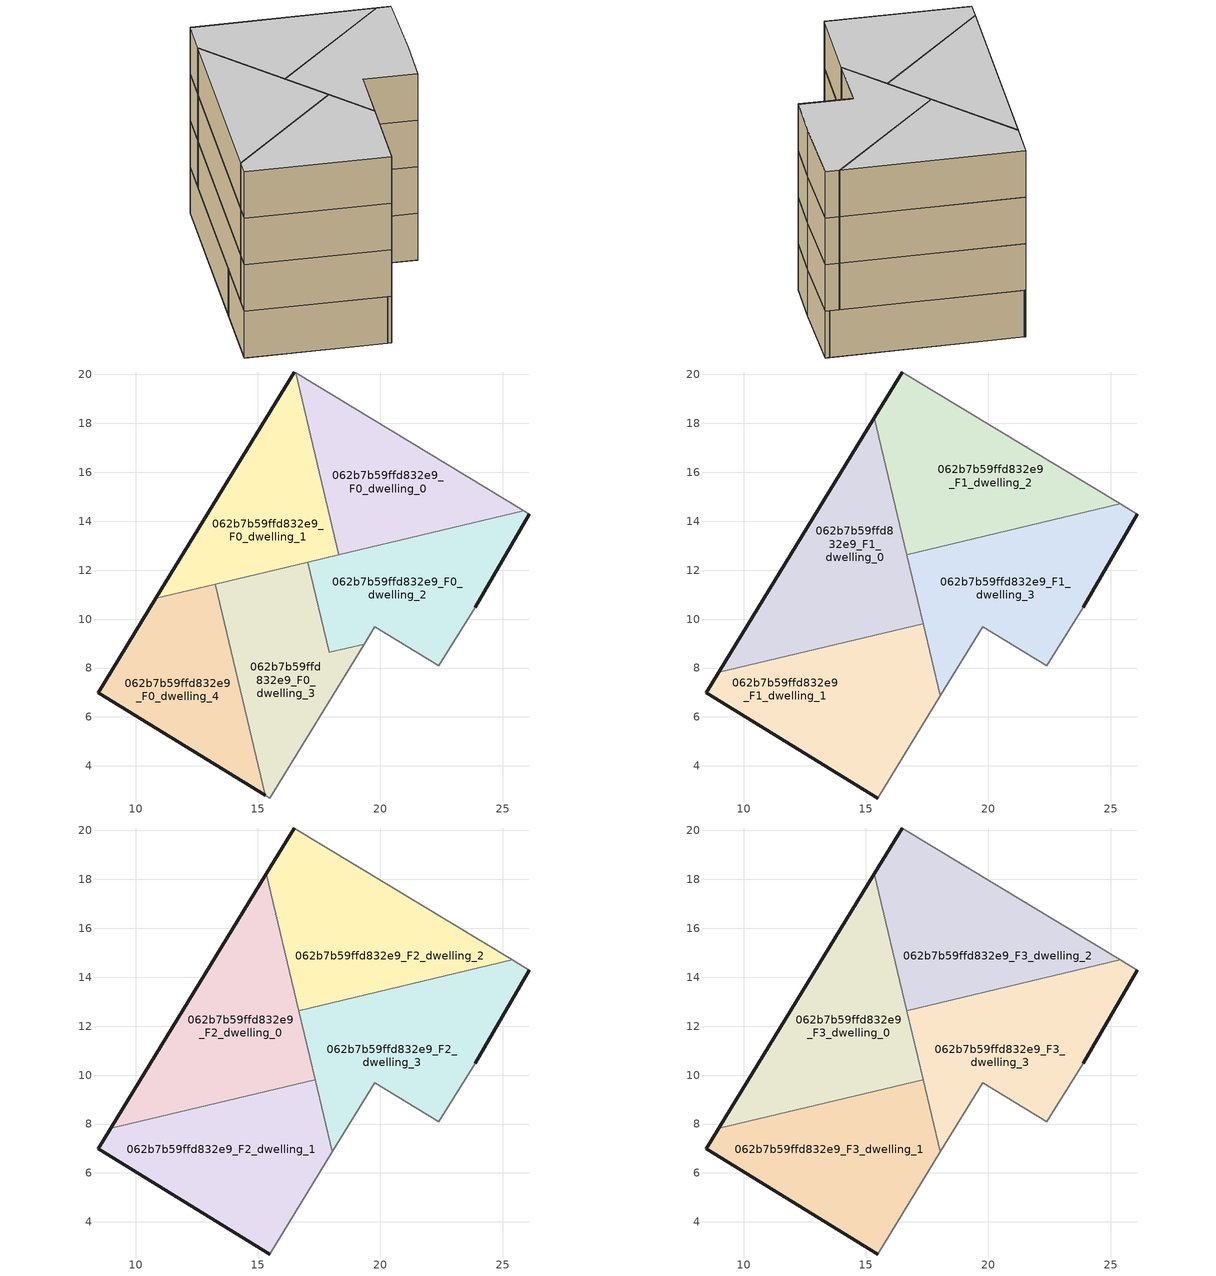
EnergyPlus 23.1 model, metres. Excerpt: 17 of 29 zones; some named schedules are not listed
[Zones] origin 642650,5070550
062b7b59ffd832e9_F0_dwelling_0
 floor ground (EU_floor_Construction): 25.88,14.42 16.54,20.07 18.31,12.62 z0
 wall to 062b7b59ffd832e9_F0_dwelling_1 (EU_wall_Construction): 18.31,12.62 16.54,20.07 z0:3
 wall adiabatic (EU_wall_Construction): 16.54,20.07 25.88,14.42 z0:3
 wall to 062b7b59ffd832e9_F0_dwelling_2 (EU_wall_Construction): 25.88,14.42 18.31,12.62 z0:3
 ceiling adiabatic (EU_roof_Construction): 25.4,14.71 18.22,13 16.54,20.07 25.88,14.42 z3
062b7b59ffd832e9_F0_dwelling_1
 floor ground (EU_floor_Construction): 18.31,12.62 16.54,20.07 16.49,20.1 10.83,10.85 z0
 wall outside (EU_wall_Construction): 10.83,10.85 16.49,20.1 z0:3
 wall adiabatic (EU_wall_Construction): 16.49,20.1 16.54,20.07 z0:3
 wall to 062b7b59ffd832e9_F0_dwelling_3 (EU_wall_Construction): 17.04,12.32 13.25,11.42 z0:3
 wall to 062b7b59ffd832e9_F0_dwelling_4 (EU_wall_Construction): 13.25,11.42 10.83,10.85 z0:3
 wall to 062b7b59ffd832e9_F0_dwelling_2 (EU_wall_Construction): 18.31,12.62 17.04,12.32 z0:3
062b7b59ffd832e9_F0_dwelling_2
 floor ground (EU_floor_Construction): 23.89,10.49 26.09,14.29 25.88,14.42 17.04,12.32 17.92,8.64 19.35,8.98 19.79,9.69 22.39,8.09 z0
 wall outside (EU_wall_Construction): 26.09,14.29 23.89,10.49 z0:3
 wall adiabatic (EU_wall_Construction): 25.88,14.42 26.09,14.29 / 23.89,10.49 22.39,8.09 19.79,9.69 19.35,8.98 z0:3
 wall to 062b7b59ffd832e9_F0_dwelling_3 (EU_wall_Construction): 19.35,8.98 17.92,8.64 17.04,12.32 z0:3
062b7b59ffd832e9_F0_dwelling_3
 floor ground (EU_floor_Construction): 15.48,2.69 19.35,8.98 17.92,8.64 17.04,12.32 13.25,11.42 15.31,2.8 z0
 wall adiabatic (EU_wall_Construction): 19.35,8.98 15.48,2.69 15.31,2.8 z0:3
 wall to 062b7b59ffd832e9_F0_dwelling_4 (EU_wall_Construction): 15.31,2.8 13.25,11.42 z0:3
 ceiling adiabatic (EU_roof_Construction): 16.77,12.26 17.35,9.81 13.84,8.98 13.25,11.42 z3
062b7b59ffd832e9_F0_dwelling_4
 floor ground (EU_floor_Construction): 15.31,2.8 13.25,11.42 10.83,10.85 8.48,6.99 z0
 wall outside (EU_wall_Construction): 15.31,2.8 8.48,6.99 10.83,10.85 z0:3
062b7b59ffd832e9_F1_dwelling_0
 floor to 062b7b59ffd832e9_F0_dwelling_1 (EU_floor_Construction): 16.77,12.26 15.34,18.23 10.83,10.85 z3
 floor to 062b7b59ffd832e9_F0_dwelling_4 (EU_floor_Construction): 13.84,8.98 13.25,11.42 10.83,10.85 8.98,7.83 z3
 floor adiabatic (EU_floor_Construction): 17.35,9.81 16.77,12.26 13.25,11.42 13.84,8.98 z3
 wall outside (EU_wall_Construction): 8.98,7.83 15.34,18.23 z3:6
 wall to 062b7b59ffd832e9_F1_dwelling_1 (EU_wall_Construction): 17.35,9.81 8.98,7.83 z3:6
 wall to 062b7b59ffd832e9_F1_dwelling_2 (EU_wall_Construction): 15.34,18.23 16.67,12.64 z3:6
 wall to 062b7b59ffd832e9_F1_dwelling_3 (EU_wall_Construction): 16.67,12.64 17.35,9.81 z3:6
062b7b59ffd832e9_F1_dwelling_1
 floor to 062b7b59ffd832e9_F0_dwelling_4 (EU_floor_Construction): 15.3,2.8 13.84,8.98 8.98,7.83 8.48,6.99 z3
 floor to 062b7b59ffd832e9_F0_dwelling_3 (EU_floor_Construction): 15.48,2.69 18.05,6.86 17.35,9.81 13.84,8.98 15.3,2.8 z3
 wall outside (EU_wall_Construction): 15.48,2.69 8.48,6.99 8.98,7.83 z3:6
 wall adiabatic (EU_wall_Construction): 18.05,6.86 15.48,2.69 z3:6
 wall to 062b7b59ffd832e9_F1_dwelling_3 (EU_wall_Construction): 17.35,9.81 18.05,6.86 z3:6
062b7b59ffd832e9_F1_dwelling_2
 floor to 062b7b59ffd832e9_F0_dwelling_1 (EU_floor_Construction): 18.22,13 16.54,20.07 16.49,20.1 15.35,18.23 16.68,12.64 z3
 floor adiabatic (EU_floor_Construction): 25.4,14.71 16.49,20.1 16.54,20.07 18.22,13 z3
 wall outside (EU_wall_Construction): 15.34,18.23 16.49,20.1 z3:6
 wall adiabatic (EU_wall_Construction): 16.49,20.1 25.4,14.71 z3:6
 wall to 062b7b59ffd832e9_F1_dwelling_3 (EU_wall_Construction): 25.4,14.71 16.68,12.64 z3:6
062b7b59ffd832e9_F1_dwelling_3
 floor to 062b7b59ffd832e9_F0_dwelling_2 (EU_floor_Construction): 23.89,10.49 26.09,14.29 25.88,14.42 17.04,12.32 17.92,8.64 19.35,8.98 19.79,9.69 22.39,8.09 z3
 floor to 062b7b59ffd832e9_F0_dwelling_0 (EU_floor_Construction): 25.88,14.42 25.4,14.71 18.22,13 18.31,12.62 z3
 floor to 062b7b59ffd832e9_F0_dwelling_3 (EU_floor_Construction): 18.05,6.86 19.35,8.98 17.92,8.64 17.04,12.32 16.77,12.26 z3
 floor to 062b7b59ffd832e9_F0_dwelling_1 (EU_floor_Construction): 18.31,12.62 18.22,13 16.68,12.64 16.77,12.26 z3
 wall outside (EU_wall_Construction): 26.09,14.29 23.89,10.49 z3:6
 wall adiabatic (EU_wall_Construction): 25.4,14.71 26.09,14.29 / 23.89,10.49 22.39,8.09 19.79,9.69 18.05,6.86 z3:6
062b7b59ffd832e9_F2_dwelling_0
 floor to 062b7b59ffd832e9_F1_dwelling_0 (EU_floor_Construction): 17.35,9.81 15.34,18.23 8.98,7.83 z6
 wall outside (EU_wall_Construction): 8.98,7.83 15.34,18.23 z6:9
 wall to 062b7b59ffd832e9_F2_dwelling_1 (EU_wall_Construction): 17.35,9.81 8.98,7.83 z6:9
 wall to 062b7b59ffd832e9_F2_dwelling_2 (EU_wall_Construction): 15.34,18.23 16.67,12.64 z6:9
 wall to 062b7b59ffd832e9_F2_dwelling_3 (EU_wall_Construction): 16.67,12.64 17.35,9.81 z6:9
062b7b59ffd832e9_F2_dwelling_1
 floor to 062b7b59ffd832e9_F1_dwelling_1 (EU_floor_Construction): 15.48,2.69 18.05,6.86 17.35,9.81 8.98,7.83 8.48,6.99 z6
 wall outside (EU_wall_Construction): 15.48,2.69 8.48,6.99 8.98,7.83 z6:9
 wall adiabatic (EU_wall_Construction): 18.05,6.86 15.48,2.69 z6:9
 wall to 062b7b59ffd832e9_F2_dwelling_3 (EU_wall_Construction): 17.35,9.81 18.05,6.86 z6:9
062b7b59ffd832e9_F2_dwelling_2
 floor to 062b7b59ffd832e9_F1_dwelling_2 (EU_floor_Construction): 25.4,14.71 16.49,20.1 15.34,18.23 16.68,12.64 z6
 wall outside (EU_wall_Construction): 15.34,18.23 16.49,20.1 z6:9
 wall adiabatic (EU_wall_Construction): 16.49,20.1 25.4,14.71 z6:9
 wall to 062b7b59ffd832e9_F2_dwelling_3 (EU_wall_Construction): 25.4,14.71 16.68,12.64 z6:9
062b7b59ffd832e9_F2_dwelling_3
 floor to 062b7b59ffd832e9_F1_dwelling_3 (EU_floor_Construction): 22.39,8.09 23.89,10.49 26.09,14.29 25.4,14.71 16.68,12.64 18.05,6.86 19.79,9.69 z6
 wall outside (EU_wall_Construction): 26.09,14.29 23.89,10.49 z6:9
 wall adiabatic (EU_wall_Construction): 25.4,14.71 26.09,14.29 / 23.89,10.49 22.39,8.09 19.79,9.69 18.05,6.86 z6:9
062b7b59ffd832e9_F3_dwelling_0
 floor to 062b7b59ffd832e9_F2_dwelling_0 (EU_floor_Construction): 17.35,9.81 15.34,18.23 8.98,7.83 z9
 wall outside (EU_wall_Construction): 8.98,7.83 15.34,18.23 z9:12
 wall to 062b7b59ffd832e9_F3_dwelling_1 (EU_wall_Construction): 17.35,9.81 8.98,7.83 z9:12
 wall to 062b7b59ffd832e9_F3_dwelling_2 (EU_wall_Construction): 15.34,18.23 16.67,12.64 z9:12
 wall to 062b7b59ffd832e9_F3_dwelling_3 (EU_wall_Construction): 16.67,12.64 17.35,9.81 z9:12
 ceiling to 062b7b59ffd832e9_F4_dwelling_0 (EU_floor_Construction): 15.34,18.23 17.35,9.81 8.98,7.83 z12
062b7b59ffd832e9_F3_dwelling_1
 floor to 062b7b59ffd832e9_F2_dwelling_1 (EU_floor_Construction): 15.48,2.69 18.05,6.86 17.35,9.81 8.98,7.83 8.48,6.99 z9
 wall outside (EU_wall_Construction): 15.48,2.69 8.48,6.99 8.98,7.83 z9:12
 wall adiabatic (EU_wall_Construction): 18.05,6.86 15.48,2.69 z9:12
 wall to 062b7b59ffd832e9_F3_dwelling_3 (EU_wall_Construction): 17.35,9.81 18.05,6.86 z9:12
 ceiling to 062b7b59ffd832e9_F4_dwelling_1 (EU_floor_Construction): 17.35,9.81 18.05,6.86 15.48,2.69 8.48,6.99 8.98,7.83 z12
062b7b59ffd832e9_F3_dwelling_2
 floor to 062b7b59ffd832e9_F2_dwelling_2 (EU_floor_Construction): 25.4,14.71 16.49,20.1 15.34,18.23 16.68,12.64 z9
 wall outside (EU_wall_Construction): 15.34,18.23 16.49,20.1 z9:12
 wall adiabatic (EU_wall_Construction): 16.49,20.1 25.4,14.71 z9:12
 wall to 062b7b59ffd832e9_F3_dwelling_3 (EU_wall_Construction): 25.4,14.71 16.68,12.64 z9:12
 ceiling to 062b7b59ffd832e9_F4_dwelling_2 (EU_floor_Construction): 25.4,14.71 16.68,12.64 15.34,18.23 16.49,20.1 z12
062b7b59ffd832e9_F3_dwelling_3
 floor to 062b7b59ffd832e9_F2_dwelling_3 (EU_floor_Construction): 22.39,8.09 23.89,10.49 26.09,14.29 25.4,14.71 16.68,12.64 18.05,6.86 19.79,9.69 z9
 wall outside (EU_wall_Construction): 26.09,14.29 23.89,10.49 z9:12
 wall adiabatic (EU_wall_Construction): 25.4,14.71 26.09,14.29 / 23.89,10.49 22.39,8.09 19.79,9.69 18.05,6.86 z9:12
 ceiling to 062b7b59ffd832e9_F4_dwelling_3 (EU_floor_Construction): 26.09,14.29 23.89,10.49 22.39,8.09 19.79,9.69 18.05,6.86 16.68,12.64 25.4,14.71 z12
[Building]
EU S2 Campaign: North Axis=0; Terrain=City; Solar Distribution=FullExterior
[Site:Location]
Lyon-Bron: Latitude=45.75; Longitude=5; Time Zone=1; Elevation=198
[SizingPeriod:WeatherFileDays]
AnnualSizingPeriod: Begin Month=1; Begin Day of Month=1; End Month=12; End Day of Month=31; Day of Week for Start Day=Monday; Use Weather File Daylight Saving Period=No; Use Weather File Rain and Snow Indicators=No
[MATERIAL]
EU_InternalMass_Material: Roughness=MediumRough; Thickness=0.1; Conductivity=1; Density=1800; Specific Heat=900; Thermal Absorptance=0.9; Solar Absorptance=0.7; Visible Absorptance=0.7
[MATERIAL:NOMASS] Roughness=MediumRough; Thermal Absorptance=0.9; Solar Absorptance=0.7; Visible Absorptance=0.7
Name | Thermal Resistance
EU_wall_NoMass | 0.776494
EU_roof_NoMass | 0.486893
EU_floor_NoMass | 0.421597
[CONSTRUCTION]
EU_wall_Construction: EU_wall_NoMass
EU_roof_Construction: EU_roof_NoMass
EU_floor_Construction: EU_floor_NoMass
EU_InternalMass_Construction: EU_InternalMass_Material
[ZONE] Type=1; Multiplier=1; Ceiling Height=autocalculate; Floor Area=autocalculate; Part of Total Floor Area=Yes
Name | Volume
062b7b59ffd832e9_F0_dwelling_0 | 89.2573
062b7b59ffd832e9_F1_dwelling_0; 062b7b59ffd832e9_F2_dwelling_0; 062b7b59ffd832e9_F3_dwelling_0 | 111.566
062b7b59ffd832e9_F0_dwelling_1 | 89.2471
062b7b59ffd832e9_F1_dwelling_1; 062b7b59ffd832e9_F2_dwelling_1; 062b7b59ffd832e9_F3_dwelling_1 | 111.55
062b7b59ffd832e9_F0_dwelling_2 | 92.9656
062b7b59ffd832e9_F1_dwelling_2; 062b7b59ffd832e9_F2_dwelling_2; 062b7b59ffd832e9_F3_dwelling_2 | 111.563
062b7b59ffd832e9_F0_dwelling_3 | 87.4087
062b7b59ffd832e9_F1_dwelling_3; 062b7b59ffd832e9_F2_dwelling_3; 062b7b59ffd832e9_F3_dwelling_3 | 111.568
062b7b59ffd832e9_F0_dwelling_4 | 87.4131
[INTERNALMASS] Construction=EU_InternalMass_Construction
Name | Zone or ZoneList | Surface Area
062b7b59ffd832e9_F0_dwelling_0_EU_InternalMass | 062b7b59ffd832e9_F0_dwelling_0 | 29.7531
062b7b59ffd832e9_F0_dwelling_1_EU_InternalMass | 062b7b59ffd832e9_F0_dwelling_1 | 29.7499
062b7b59ffd832e9_F0_dwelling_2_EU_InternalMass | 062b7b59ffd832e9_F0_dwelling_2 | 30.9877
062b7b59ffd832e9_F0_dwelling_3_EU_InternalMass | 062b7b59ffd832e9_F0_dwelling_3 | 29.1364
062b7b59ffd832e9_F0_dwelling_4_EU_InternalMass | 062b7b59ffd832e9_F0_dwelling_4 | 29.1358
062b7b59ffd832e9_F1_dwelling_0_EU_InternalMass | 062b7b59ffd832e9_F1_dwelling_0 | 37.1888
062b7b59ffd832e9_F1_dwelling_1_EU_InternalMass | 062b7b59ffd832e9_F1_dwelling_1 | 37.1834
062b7b59ffd832e9_F1_dwelling_2_EU_InternalMass | 062b7b59ffd832e9_F1_dwelling_2 | 37.1874
062b7b59ffd832e9_F1_dwelling_3_EU_InternalMass | 062b7b59ffd832e9_F1_dwelling_3 | 37.1889
062b7b59ffd832e9_F2_dwelling_0_EU_InternalMass | 062b7b59ffd832e9_F2_dwelling_0 | 37.1888
062b7b59ffd832e9_F2_dwelling_1_EU_InternalMass | 062b7b59ffd832e9_F2_dwelling_1 | 37.1834
062b7b59ffd832e9_F2_dwelling_2_EU_InternalMass | 062b7b59ffd832e9_F2_dwelling_2 | 37.1874
062b7b59ffd832e9_F2_dwelling_3_EU_InternalMass | 062b7b59ffd832e9_F2_dwelling_3 | 37.1889
062b7b59ffd832e9_F3_dwelling_0_EU_InternalMass | 062b7b59ffd832e9_F3_dwelling_0 | 37.1888
062b7b59ffd832e9_F3_dwelling_1_EU_InternalMass | 062b7b59ffd832e9_F3_dwelling_1 | 37.1834
062b7b59ffd832e9_F3_dwelling_2_EU_InternalMass | 062b7b59ffd832e9_F3_dwelling_2 | 37.1874
062b7b59ffd832e9_F3_dwelling_3_EU_InternalMass | 062b7b59ffd832e9_F3_dwelling_3 | 37.1889
[OTHEREQUIPMENT] Fuel Type=Electricity; Design Level Calculation Method=Watts/Area; Power per Zone Floor Area=1; Fraction Latent=0; Fraction Radiant=0; Fraction Lost=0; Carbon Dioxide Generation Rate=0; EndUse Subcategory=EU_Step8_InternalGains
Name | Zone or ZoneList or Space or SpaceList | Schedule
EU_Step8_InternalGain_062b7b59ffd832e9_F0_dwelling_0_f000 | 062b7b59ffd832e9_F0_dwelling_0 | EU_Step8_GainSchedule_062b7b59ffd832e9_F0_dwelling_0_f000
EU_Step8_InternalGain_062b7b59ffd832e9_F0_dwelling_1_f000 | 062b7b59ffd832e9_F0_dwelling_1 | EU_Step8_GainSchedule_062b7b59ffd832e9_F0_dwelling_1_f000
EU_Step8_InternalGain_062b7b59ffd832e9_F0_dwelling_2_f000 | 062b7b59ffd832e9_F0_dwelling_2 | EU_Step8_GainSchedule_062b7b59ffd832e9_F0_dwelling_2_f000
EU_Step8_InternalGain_062b7b59ffd832e9_F0_dwelling_3_f000 | 062b7b59ffd832e9_F0_dwelling_3 | EU_Step8_GainSchedule_062b7b59ffd832e9_F0_dwelling_3_f000
EU_Step8_InternalGain_062b7b59ffd832e9_F0_dwelling_4_f000 | 062b7b59ffd832e9_F0_dwelling_4 | EU_Step8_GainSchedule_062b7b59ffd832e9_F0_dwelling_4_f000
EU_Step8_InternalGain_062b7b59ffd832e9_F1_dwelling_0_f000 | 062b7b59ffd832e9_F1_dwelling_0 | EU_Step8_GainSchedule_062b7b59ffd832e9_F1_dwelling_0_f000
EU_Step8_InternalGain_062b7b59ffd832e9_F1_dwelling_1_f000 | 062b7b59ffd832e9_F1_dwelling_1 | EU_Step8_GainSchedule_062b7b59ffd832e9_F1_dwelling_1_f000
EU_Step8_InternalGain_062b7b59ffd832e9_F1_dwelling_2_f000 | 062b7b59ffd832e9_F1_dwelling_2 | EU_Step8_GainSchedule_062b7b59ffd832e9_F1_dwelling_2_f000
EU_Step8_InternalGain_062b7b59ffd832e9_F1_dwelling_3_f000 | 062b7b59ffd832e9_F1_dwelling_3 | EU_Step8_GainSchedule_062b7b59ffd832e9_F1_dwelling_3_f000
EU_Step8_InternalGain_062b7b59ffd832e9_F2_dwelling_0_f000 | 062b7b59ffd832e9_F2_dwelling_0 | EU_Step8_GainSchedule_062b7b59ffd832e9_F2_dwelling_0_f000
EU_Step8_InternalGain_062b7b59ffd832e9_F2_dwelling_1_f000 | 062b7b59ffd832e9_F2_dwelling_1 | EU_Step8_GainSchedule_062b7b59ffd832e9_F2_dwelling_1_f000
EU_Step8_InternalGain_062b7b59ffd832e9_F2_dwelling_2_f000 | 062b7b59ffd832e9_F2_dwelling_2 | EU_Step8_GainSchedule_062b7b59ffd832e9_F2_dwelling_2_f000
EU_Step8_InternalGain_062b7b59ffd832e9_F2_dwelling_3_f000 | 062b7b59ffd832e9_F2_dwelling_3 | EU_Step8_GainSchedule_062b7b59ffd832e9_F2_dwelling_3_f000
EU_Step8_InternalGain_062b7b59ffd832e9_F3_dwelling_0_f000 | 062b7b59ffd832e9_F3_dwelling_0 | EU_Step8_GainSchedule_062b7b59ffd832e9_F3_dwelling_0_f000
EU_Step8_InternalGain_062b7b59ffd832e9_F3_dwelling_1_f000 | 062b7b59ffd832e9_F3_dwelling_1 | EU_Step8_GainSchedule_062b7b59ffd832e9_F3_dwelling_1_f000
EU_Step8_InternalGain_062b7b59ffd832e9_F3_dwelling_2_f000 | 062b7b59ffd832e9_F3_dwelling_2 | EU_Step8_GainSchedule_062b7b59ffd832e9_F3_dwelling_2_f000
EU_Step8_InternalGain_062b7b59ffd832e9_F3_dwelling_3_f000 | 062b7b59ffd832e9_F3_dwelling_3 | EU_Step8_GainSchedule_062b7b59ffd832e9_F3_dwelling_3_f000
[ZONEVENTILATION:DESIGNFLOWRATE] Schedule=EU_AlwaysOn; Design Flow Rate Calculation Method=AirChanges/Hour; Air Changes per Hour=0.693814; Ventilation Type=Natural; Fan Pressure Rise=0; Fan Total Efficiency=1; Constant Term Coefficient=1; Temperature Term Coefficient=0; Velocity Term Coefficient=0; Velocity Squared Term Coefficient=0; Minimum Indoor Temperature=-100; Maximum Indoor Temperature=100; Delta Temperature=-100; Minimum Outdoor Temperature=-100; Maximum Outdoor Temperature=100; Maximum Wind Speed=40
Name | Zone or ZoneList or Space or SpaceList
EU_ConstantAir_062b7b59ffd832e9_F0_dwelling_0 | 062b7b59ffd832e9_F0_dwelling_0
EU_ConstantAir_062b7b59ffd832e9_F0_dwelling_1 | 062b7b59ffd832e9_F0_dwelling_1
EU_ConstantAir_062b7b59ffd832e9_F0_dwelling_2 | 062b7b59ffd832e9_F0_dwelling_2
EU_ConstantAir_062b7b59ffd832e9_F0_dwelling_3 | 062b7b59ffd832e9_F0_dwelling_3
EU_ConstantAir_062b7b59ffd832e9_F0_dwelling_4 | 062b7b59ffd832e9_F0_dwelling_4
EU_ConstantAir_062b7b59ffd832e9_F1_dwelling_0 | 062b7b59ffd832e9_F1_dwelling_0
EU_ConstantAir_062b7b59ffd832e9_F1_dwelling_1 | 062b7b59ffd832e9_F1_dwelling_1
EU_ConstantAir_062b7b59ffd832e9_F1_dwelling_2 | 062b7b59ffd832e9_F1_dwelling_2
EU_ConstantAir_062b7b59ffd832e9_F1_dwelling_3 | 062b7b59ffd832e9_F1_dwelling_3
EU_ConstantAir_062b7b59ffd832e9_F2_dwelling_0 | 062b7b59ffd832e9_F2_dwelling_0
EU_ConstantAir_062b7b59ffd832e9_F2_dwelling_1 | 062b7b59ffd832e9_F2_dwelling_1
EU_ConstantAir_062b7b59ffd832e9_F2_dwelling_2 | 062b7b59ffd832e9_F2_dwelling_2
EU_ConstantAir_062b7b59ffd832e9_F2_dwelling_3 | 062b7b59ffd832e9_F2_dwelling_3
EU_ConstantAir_062b7b59ffd832e9_F3_dwelling_0 | 062b7b59ffd832e9_F3_dwelling_0
EU_ConstantAir_062b7b59ffd832e9_F3_dwelling_1 | 062b7b59ffd832e9_F3_dwelling_1
EU_ConstantAir_062b7b59ffd832e9_F3_dwelling_2 | 062b7b59ffd832e9_F3_dwelling_2
EU_ConstantAir_062b7b59ffd832e9_F3_dwelling_3 | 062b7b59ffd832e9_F3_dwelling_3
[HVACTEMPLATE:THERMOSTAT] Constant Heating Setpoint=20; Constant Cooling Setpoint=50
EU_HeatOnly_062b7b59ffd832e9_F0_dwelling_0; EU_HeatOnly_062b7b59ffd832e9_F0_dwelling_1; EU_HeatOnly_062b7b59ffd832e9_F0_dwelling_2; EU_HeatOnly_062b7b59ffd832e9_F0_dwelling_3; EU_HeatOnly_062b7b59ffd832e9_F0_dwelling_4; EU_HeatOnly_062b7b59ffd832e9_F1_dwelling_0; EU_HeatOnly_062b7b59ffd832e9_F1_dwelling_1; EU_HeatOnly_062b7b59ffd832e9_F1_dwelling_2; EU_HeatOnly_062b7b59ffd832e9_F1_dwelling_3; EU_HeatOnly_062b7b59ffd832e9_F2_dwelling_0; EU_HeatOnly_062b7b59ffd832e9_F2_dwelling_1; EU_HeatOnly_062b7b59ffd832e9_F2_dwelling_2; EU_HeatOnly_062b7b59ffd832e9_F2_dwelling_3; EU_HeatOnly_062b7b59ffd832e9_F3_dwelling_0; EU_HeatOnly_062b7b59ffd832e9_F3_dwelling_1; EU_HeatOnly_062b7b59ffd832e9_F3_dwelling_2; EU_HeatOnly_062b7b59ffd832e9_F3_dwelling_3
